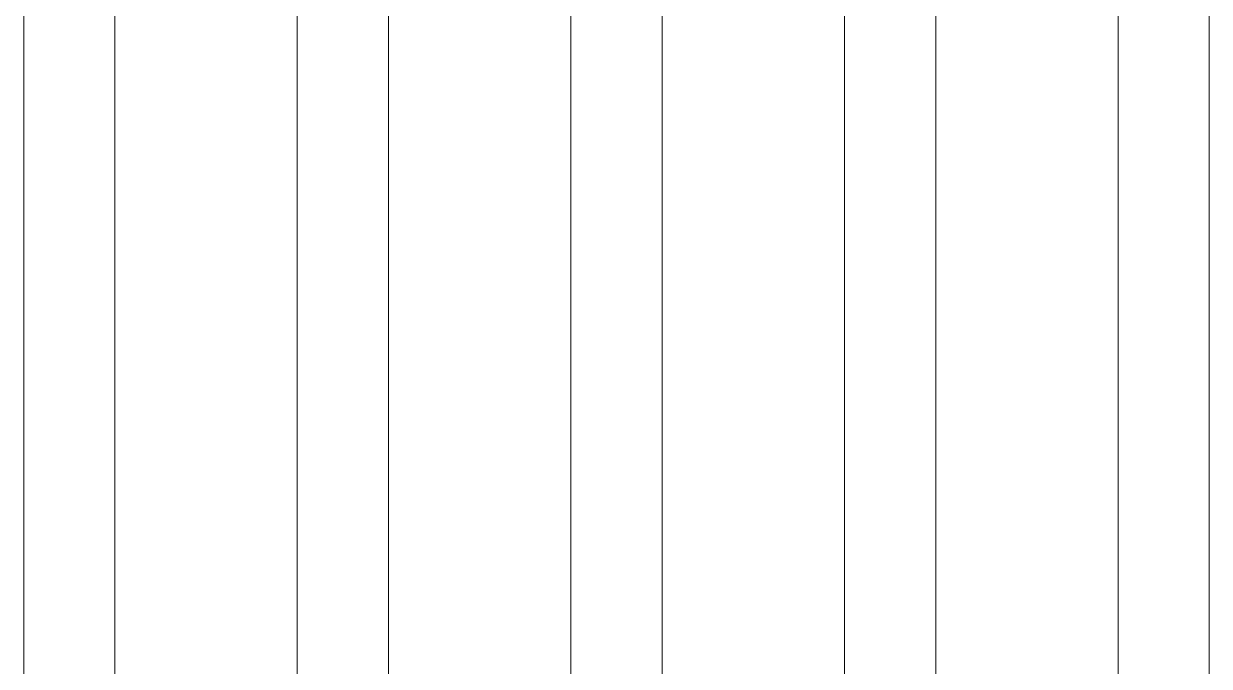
# Model space of a CAD drawing. Header units: inches. Extents: x -114 to 635, y -137 to 57.
# Drawn here: x -49.005 to -48.355, y 29.742 to 30.095 of the extents above; entities that cross this region are included whole.
import ezdxf

# ---------------------------------------------------------------- set-up
doc = ezdxf.new("R2010")
doc.units = ezdxf.units.IN
doc.header["$MEASUREMENT"] = 0
doc.layers.add('HATCH', color=15, linetype='Continuous', lineweight=0)
doc.layers.add('UTILITIES', color=141, linetype='Continuous', lineweight=0)

# ---------------------------------------------------------------- blocks, each defined once
blk = doc.blocks.new('A$C12bbacd8')
at = {"layer": 'UTILITIES'}
for p, q in [((-2267.17, -1787.5), (-2267.17, -50)), ((-2217.17, -1787.5), (-2217.17, -50)), ((-2117.17, -1787.5), (-2117.17, -50)), ((-2067.17, -1787.5), (-2067.17, -50)), ((-1967.17, -1787.5), (-1967.17, -50)), ((-1917.17, -1787.5), (-1917.17, -50)), ((-1817.17, -1787.5), (-1817.17, -50)), ((-1767.17, -1787.5), (-1767.17, -50)), ((-1667.17, -1787.5), (-1667.17, -50)), ((-1617.17, -1787.5), (-1617.17, -50))]:
    blk.add_line(p, q, dxfattribs=at)

msp = doc.modelspace()

# ---------------------------------------------------------------- block references
at = {"layer": 'HATCH', "xscale": 0.001, "yscale": 0.001, "zscale": 0.001}
msp.add_blockref('A$C12bbacd8', (-46.73733, 30.66086), dxfattribs=at)

doc.saveas('drawing.dxf')
